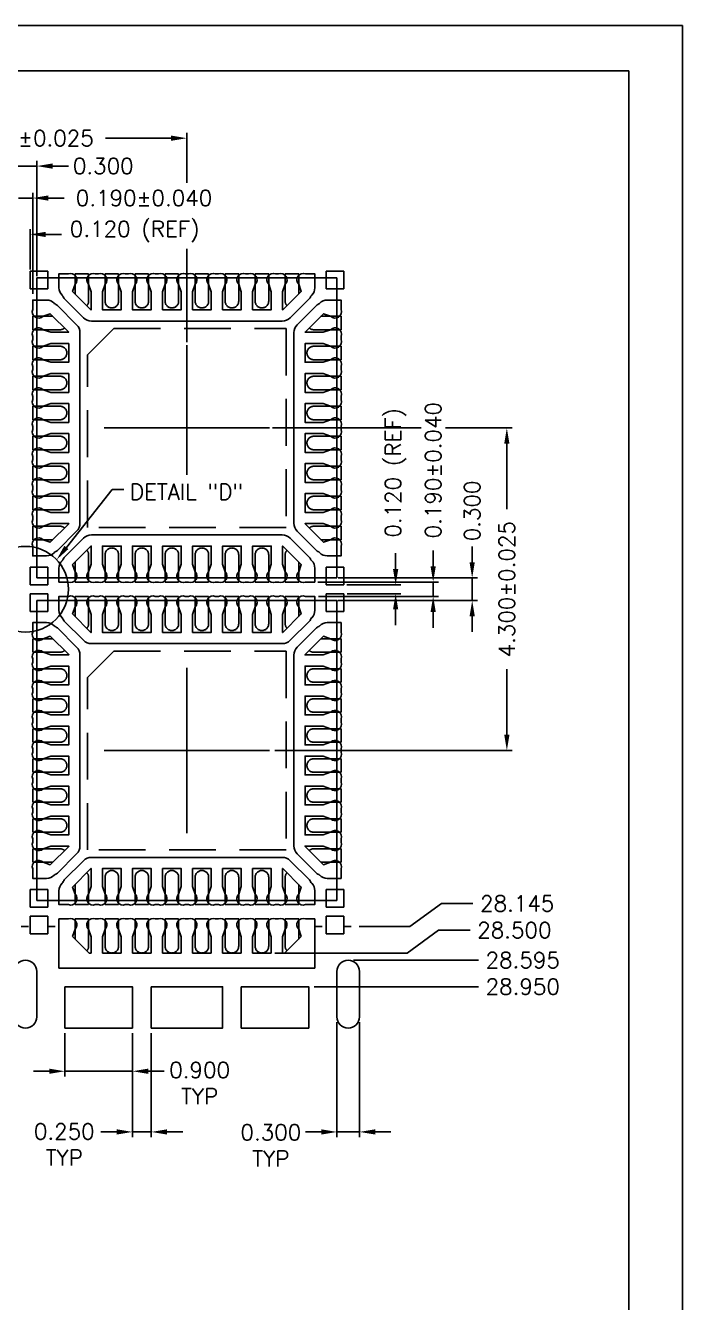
# Model space of a CAD drawing. Extents: x -140 to 1972, y -487 to -95.
# Drawn here: x 1895.69 to 1904.44, y -271.75 to -254.72 of the extents above; entities that cross this region are included whole.
import ezdxf

# ---------------------------------------------------------------- set-up
doc = ezdxf.new("R2010")
doc.units = 0
doc.header["$LTSCALE"] = 5
doc.header["$MEASUREMENT"] = 0
doc.linetypes.add('CENTER', pattern=[2, 1.25, -0.25, 0.25, -0.25])
doc.linetypes.add('HIDDEN', pattern=[0.375, 0.25, -0.125])
for name, color, linetype in [('1', 7, 'CONTINUOUS'), ('1D', 4, 'CONTINUOUS'), ('2D', 4, 'CONTINUOUS')]:
    doc.layers.add(name, color=color, linetype=linetype)
doc.styles.add('SIMPLEX', font='SIMPLEX')
doc.styles.get("Standard").update_dxf_attribs({"font": 'romans.shx', "bigfont": 'bigfont.shx'})

msp = doc.modelspace()

# ---------------------------------------------------------------- linework, layer by layer
at = {"layer": '1'}
for p, q in [((1895.747, -258.233, -0.029), (1895.747, -257.998, -0.029)), ((1895.982, -257.998, -0.029), (1895.747, -257.998, -0.029)), ((1895.982, -258.233, -0.029), (1895.982, -257.998, -0.029)), ((1896.347, -258.052, -0.029), (1896.347, -258.172, -0.029)), ((1896.527, -258.172, -0.029), (1896.527, -258.052, -0.029)), ((1896.747, -258.172, -0.029), (1896.747, -258.052, -0.029)), ((1896.927, -258.052, -0.029), (1896.927, -258.172, -0.029)), ((1897.147, -258.172, -0.029), (1897.147, -258.052, -0.029)), ((1897.327, -258.052, -0.029), (1897.327, -258.172, -0.029)), ((1897.547, -258.172, -0.029), (1897.547, -258.052, -0.029)), ((1897.727, -258.052, -0.029), (1897.727, -258.172, -0.029)), ((1897.947, -258.172, -0.029), (1897.947, -258.052, -0.029)), ((1898.127, -258.052, -0.029), (1898.127, -258.172, -0.029)), ((1898.347, -258.172, -0.029), (1898.347, -258.052, -0.029)), ((1898.527, -258.052, -0.029), (1898.527, -258.172, -0.029)), ((1898.747, -258.172, -0.029), (1898.747, -258.052, -0.029)), ((1898.927, -258.052, -0.029), (1898.927, -258.172, -0.029)), ((1899.147, -258.172, -0.029), (1899.147, -258.052, -0.029)), ((1899.327, -258.052, -0.029), (1899.327, -258.172, -0.029)), ((1899.692, -257.998, -0.029), (1899.927, -257.998, -0.029)), ((1899.692, -258.233, -0.029), (1899.692, -257.998, -0.029)), ((1899.927, -258.233, -0.029), (1899.927, -257.998, -0.029)), ((1895.982, -258.233, -0.029), (1895.747, -258.233, -0.029)), ((1899.692, -258.233, -0.029), (1899.927, -258.233, -0.029)), ((1895.801, -258.598, -0.029), (1895.921, -258.598, -0.029)), ((1899.873, -258.598, -0.029), (1899.753, -258.598, -0.029)), ((1895.921, -258.778, -0.029), (1895.801, -258.778, -0.029)), ((1899.753, -258.778, -0.029), (1899.873, -258.778, -0.029)), ((1895.801, -258.998, -0.029), (1895.921, -258.998, -0.029)), ((1899.753, -258.998, -0.029), (1899.873, -258.998, -0.029)), ((1895.921, -259.178, -0.029), (1895.801, -259.178, -0.029)), ((1899.873, -259.178, -0.029), (1899.753, -259.178, -0.029)), ((1895.801, -259.398, -0.029), (1895.921, -259.398, -0.029)), ((1899.753, -259.398, -0.029), (1899.873, -259.398, -0.029)), ((1895.921, -259.578, -0.029), (1895.801, -259.578, -0.029)), ((1899.873, -259.578, -0.029), (1899.753, -259.578, -0.029)), ((1895.801, -259.798, -0.029), (1895.921, -259.798, -0.029)), ((1899.753, -259.798, -0.029), (1899.873, -259.798, -0.029)), ((1895.921, -259.978, -0.029), (1895.801, -259.978, -0.029)), ((1899.873, -259.978, -0.029), (1899.753, -259.978, -0.029)), ((1895.801, -260.198, -0.029), (1895.921, -260.198, -0.029)), ((1899.753, -260.198, -0.029), (1899.873, -260.198, -0.029)), ((1895.921, -260.378, -0.029), (1895.801, -260.378, -0.029)), ((1899.873, -260.378, -0.029), (1899.753, -260.378, -0.029)), ((1895.801, -260.598, -0.029), (1895.921, -260.598, -0.029)), ((1899.753, -260.598, -0.029), (1899.873, -260.598, -0.029)), ((1895.921, -260.778, -0.029), (1895.801, -260.778, -0.029)), ((1899.873, -260.778, -0.029), (1899.753, -260.778, -0.029)), ((1895.801, -260.998, -0.029), (1895.921, -260.998, -0.029)), ((1899.753, -260.998, -0.029), (1899.873, -260.998, -0.029)), ((1895.921, -261.178, -0.029), (1895.801, -261.178, -0.029)), ((1899.873, -261.178, -0.029), (1899.753, -261.178, -0.029)), ((1895.921, -261.398, -0.029), (1895.801, -261.398, -0.029)), ((1899.753, -261.398, -0.029), (1899.873, -261.398, -0.029)), ((1895.801, -261.578, -0.029), (1895.921, -261.578, -0.029)), ((1899.873, -261.578, -0.029), (1899.753, -261.578, -0.029)), ((1895.747, -261.943, -0.029), (1895.747, -262.178, -0.029)), ((1895.982, -261.943, -0.029), (1895.747, -261.943, -0.029)), ((1895.982, -261.943, -0.029), (1895.982, -262.178, -0.029)), ((1899.692, -261.943, -0.029), (1899.927, -261.943, -0.029)), ((1899.692, -261.943, -0.029), (1899.692, -262.178, -0.029)), ((1899.927, -261.943, -0.029), (1899.927, -262.178, -0.029)), ((1896.347, -262.124, -0.029), (1896.347, -262.004, -0.029)), ((1896.527, -262.004, -0.029), (1896.527, -262.124, -0.029)), ((1896.747, -262.124, -0.029), (1896.747, -262.004, -0.029)), ((1896.927, -262.004, -0.029), (1896.927, -262.124, -0.029)), ((1897.147, -262.124, -0.029), (1897.147, -262.004, -0.029)), ((1897.327, -262.004, -0.029), (1897.327, -262.124, -0.029)), ((1897.547, -262.124, -0.029), (1897.547, -262.004, -0.029)), ((1897.727, -262.004, -0.029), (1897.727, -262.124, -0.029)), ((1897.947, -262.124, -0.029), (1897.947, -262.004, -0.029)), ((1898.127, -262.004, -0.029), (1898.127, -262.124, -0.029)), ((1898.347, -262.124, -0.029), (1898.347, -262.004, -0.029)), ((1898.527, -262.004, -0.029), (1898.527, -262.124, -0.029)), ((1898.747, -262.124, -0.029), (1898.747, -262.004, -0.029)), ((1898.927, -262.004, -0.029), (1898.927, -262.124, -0.029)), ((1899.147, -262.004, -0.029), (1899.147, -262.124, -0.029)), ((1899.327, -262.124, -0.029), (1899.327, -262.004, -0.029)), ((1895.982, -262.178, -0.029), (1895.747, -262.178, -0.029)), ((1895.747, -262.533, -0.029), (1895.747, -262.298, -0.029)), ((1895.982, -262.298, -0.029), (1895.747, -262.298, -0.029)), ((1895.982, -262.533, -0.029), (1895.982, -262.298, -0.029)), ((1899.692, -262.178, -0.029), (1899.927, -262.178, -0.029)), ((1899.692, -262.298, -0.029), (1899.927, -262.298, -0.029)), ((1899.692, -262.533, -0.029), (1899.692, -262.298, -0.029)), ((1899.927, -262.533, -0.029), (1899.927, -262.298, -0.029)), ((1896.347, -262.352, -0.029), (1896.347, -262.472, -0.029)), ((1896.527, -262.472, -0.029), (1896.527, -262.352, -0.029)), ((1896.747, -262.472, -0.029), (1896.747, -262.352, -0.029)), ((1896.927, -262.352, -0.029), (1896.927, -262.472, -0.029)), ((1897.147, -262.472, -0.029), (1897.147, -262.352, -0.029)), ((1897.327, -262.352, -0.029), (1897.327, -262.472, -0.029)), ((1897.547, -262.472, -0.029), (1897.547, -262.352, -0.029)), ((1897.727, -262.352, -0.029), (1897.727, -262.472, -0.029)), ((1897.947, -262.472, -0.029), (1897.947, -262.352, -0.029)), ((1898.127, -262.352, -0.029), (1898.127, -262.472, -0.029)), ((1898.347, -262.472, -0.029), (1898.347, -262.352, -0.029)), ((1898.527, -262.352, -0.029), (1898.527, -262.472, -0.029)), ((1898.747, -262.472, -0.029), (1898.747, -262.352, -0.029)), ((1898.927, -262.352, -0.029), (1898.927, -262.472, -0.029)), ((1899.147, -262.472, -0.029), (1899.147, -262.352, -0.029)), ((1899.327, -262.352, -0.029), (1899.327, -262.472, -0.029)), ((1895.982, -262.533, -0.029), (1895.747, -262.533, -0.029)), ((1899.692, -262.533, -0.029), (1899.927, -262.533, -0.029)), ((1895.801, -262.898, -0.029), (1895.921, -262.898, -0.029)), ((1899.873, -262.898, -0.029), (1899.753, -262.898, -0.029)), ((1895.921, -263.078, -0.029), (1895.801, -263.078, -0.029)), ((1899.753, -263.078, -0.029), (1899.873, -263.078, -0.029)), ((1895.801, -263.298, -0.029), (1895.921, -263.298, -0.029)), ((1899.753, -263.298, -0.029), (1899.873, -263.298, -0.029)), ((1895.921, -263.478, -0.029), (1895.801, -263.478, -0.029)), ((1899.873, -263.478, -0.029), (1899.753, -263.478, -0.029)), ((1895.801, -263.698, -0.029), (1895.921, -263.698, -0.029)), ((1899.753, -263.698, -0.029), (1899.873, -263.698, -0.029)), ((1895.921, -263.878, -0.029), (1895.801, -263.878, -0.029)), ((1899.873, -263.878, -0.029), (1899.753, -263.878, -0.029)), ((1895.801, -264.098, -0.029), (1895.921, -264.098, -0.029)), ((1899.753, -264.098, -0.029), (1899.873, -264.098, -0.029)), ((1895.921, -264.278, -0.029), (1895.801, -264.278, -0.029)), ((1899.873, -264.278, -0.029), (1899.753, -264.278, -0.029)), ((1895.801, -264.498, -0.029), (1895.921, -264.498, -0.029)), ((1899.753, -264.498, -0.029), (1899.873, -264.498, -0.029)), ((1895.921, -264.678, -0.029), (1895.801, -264.678, -0.029)), ((1899.873, -264.678, -0.029), (1899.753, -264.678, -0.029)), ((1895.801, -264.898, -0.029), (1895.921, -264.898, -0.029)), ((1899.753, -264.898, -0.029), (1899.873, -264.898, -0.029)), ((1895.921, -265.078, -0.029), (1895.801, -265.078, -0.029)), ((1899.873, -265.078, -0.029), (1899.753, -265.078, -0.029)), ((1895.801, -265.298, -0.029), (1895.921, -265.298, -0.029)), ((1899.753, -265.298, -0.029), (1899.873, -265.298, -0.029)), ((1895.921, -265.478, -0.029), (1895.801, -265.478, -0.029)), ((1899.873, -265.478, -0.029), (1899.753, -265.478, -0.029)), ((1895.921, -265.698, -0.029), (1895.801, -265.698, -0.029)), ((1899.753, -265.698, -0.029), (1899.873, -265.698, -0.029)), ((1895.801, -265.878, -0.029), (1895.921, -265.878, -0.029)), ((1899.873, -265.878, -0.029), (1899.753, -265.878, -0.029)), ((1895.747, -266.243, -0.029), (1895.747, -266.478, -0.029)), ((1895.982, -266.243, -0.029), (1895.747, -266.243, -0.029)), ((1895.982, -266.243, -0.029), (1895.982, -266.478, -0.029)), ((1899.692, -266.243, -0.029), (1899.927, -266.243, -0.029)), ((1899.692, -266.243, -0.029), (1899.692, -266.478, -0.029)), ((1899.927, -266.243, -0.029), (1899.927, -266.478, -0.029)), ((1896.347, -266.424, -0.029), (1896.347, -266.304, -0.029)), ((1896.527, -266.304, -0.029), (1896.527, -266.424, -0.029)), ((1896.747, -266.424, -0.029), (1896.747, -266.304, -0.029)), ((1896.927, -266.304, -0.029), (1896.927, -266.424, -0.029)), ((1897.147, -266.424, -0.029), (1897.147, -266.304, -0.029)), ((1897.327, -266.304, -0.029), (1897.327, -266.424, -0.029)), ((1897.547, -266.424, -0.029), (1897.547, -266.304, -0.029)), ((1897.727, -266.304, -0.029), (1897.727, -266.424, -0.029)), ((1897.947, -266.424, -0.029), (1897.947, -266.304, -0.029)), ((1898.127, -266.304, -0.029), (1898.127, -266.424, -0.029)), ((1898.347, -266.424, -0.029), (1898.347, -266.304, -0.029)), ((1898.527, -266.304, -0.029), (1898.527, -266.424, -0.029)), ((1898.747, -266.424, -0.029), (1898.747, -266.304, -0.029)), ((1898.927, -266.304, -0.029), (1898.927, -266.424, -0.029)), ((1899.147, -266.304, -0.029), (1899.147, -266.424, -0.029)), ((1899.327, -266.424, -0.029), (1899.327, -266.304, -0.029)), ((1895.982, -266.478, -0.029), (1895.747, -266.478, -0.029)), ((1899.692, -266.478, -0.029), (1899.927, -266.478, -0.029)), ((1895.747, -266.833, -0.029), (1895.747, -266.598, -0.029)), ((1895.982, -266.598, -0.029), (1895.747, -266.598, -0.029)), ((1895.982, -266.833, -0.029), (1895.982, -266.598, -0.029)), ((1896.258, -266.633, -0.029), (1896.132, -266.633, -0.029)), ((1896.347, -266.652, -0.029), (1896.347, -266.772, -0.029)), ((1896.527, -266.772, -0.029), (1896.527, -266.652, -0.029)), ((1896.658, -266.633, -0.029), (1896.616, -266.633, -0.029)), ((1896.747, -266.772, -0.029), (1896.747, -266.652, -0.029)), ((1896.927, -266.652, -0.029), (1896.927, -266.772, -0.029)), ((1897.058, -266.633, -0.029), (1897.016, -266.633, -0.029)), ((1897.147, -266.772, -0.029), (1897.147, -266.652, -0.029)), ((1897.327, -266.652, -0.029), (1897.327, -266.772, -0.029)), ((1897.458, -266.633, -0.029), (1897.416, -266.633, -0.029)), ((1897.547, -266.772, -0.029), (1897.547, -266.652, -0.029)), ((1897.727, -266.652, -0.029), (1897.727, -266.772, -0.029)), ((1897.858, -266.633, -0.029), (1897.816, -266.633, -0.029)), ((1897.947, -266.772, -0.029), (1897.947, -266.652, -0.029)), ((1898.127, -266.652, -0.029), (1898.127, -266.772, -0.029)), ((1898.258, -266.633, -0.029), (1898.216, -266.633, -0.029)), ((1898.347, -266.772, -0.029), (1898.347, -266.652, -0.029)), ((1898.527, -266.652, -0.029), (1898.527, -266.772, -0.029)), ((1898.658, -266.633, -0.029), (1898.616, -266.633, -0.029)), ((1898.747, -266.772, -0.029), (1898.747, -266.652, -0.029)), ((1898.927, -266.652, -0.029), (1898.927, -266.772, -0.029)), ((1899.058, -266.633, -0.029), (1899.016, -266.633, -0.029)), ((1899.147, -266.772, -0.029), (1899.147, -266.652, -0.029)), ((1899.327, -266.652, -0.029), (1899.327, -266.772, -0.029)), ((1899.542, -266.633, -0.029), (1899.416, -266.633, -0.029)), ((1899.692, -266.598, -0.029), (1899.927, -266.598, -0.029)), ((1899.692, -266.833, -0.029), (1899.692, -266.598, -0.029)), ((1899.927, -266.833, -0.029), (1899.927, -266.598, -0.029)), ((1895.982, -266.833, -0.029), (1895.747, -266.833, -0.029)), ((1896.314, -266.868, -0.029), (1896.347, -266.772, -0.029)), ((1896.534, -267.088, -0.029), (1896.314, -266.868, -0.029)), ((1896.527, -266.772, -0.029), (1896.562, -266.873, -0.029)), ((1896.562, -266.873, -0.029), (1896.562, -267.088, -0.029)), ((1896.712, -266.873, -0.029), (1896.747, -266.772, -0.029)), ((1896.712, -267.088, -0.029), (1896.712, -266.873, -0.029)), ((1896.927, -266.772, -0.029), (1896.962, -266.873, -0.029)), ((1896.962, -266.873, -0.029), (1896.962, -267.088, -0.029)), ((1897.112, -266.873, -0.029), (1897.147, -266.772, -0.029)), ((1897.112, -267.088, -0.029), (1897.112, -266.873, -0.029)), ((1897.327, -266.772, -0.029), (1897.362, -266.873, -0.029)), ((1897.362, -266.873, -0.029), (1897.362, -267.088, -0.029)), ((1897.512, -266.873, -0.029), (1897.547, -266.772, -0.029)), ((1897.512, -267.088, -0.029), (1897.512, -266.873, -0.029)), ((1897.727, -266.772, -0.029), (1897.762, -266.873, -0.029)), ((1897.762, -266.873, -0.029), (1897.762, -267.088, -0.029)), ((1897.912, -266.873, -0.029), (1897.947, -266.772, -0.029)), ((1897.912, -267.088, -0.029), (1897.912, -266.873, -0.029)), ((1898.127, -266.772, -0.029), (1898.162, -266.873, -0.029)), ((1898.162, -266.873, -0.029), (1898.162, -267.088, -0.029)), ((1898.312, -266.873, -0.029), (1898.347, -266.772, -0.029)), ((1898.312, -267.088, -0.029), (1898.312, -266.873, -0.029)), ((1898.527, -266.772, -0.029), (1898.562, -266.873, -0.029)), ((1898.562, -266.873, -0.029), (1898.562, -267.088, -0.029)), ((1898.712, -266.873, -0.029), (1898.747, -266.772, -0.029)), ((1898.712, -267.088, -0.029), (1898.712, -266.873, -0.029)), ((1898.927, -266.772, -0.029), (1898.962, -266.873, -0.029)), ((1898.962, -266.873, -0.029), (1898.962, -267.088, -0.029)), ((1899.112, -266.873, -0.029), (1899.147, -266.772, -0.029)), ((1899.112, -266.873, -0.029), (1899.112, -267.088, -0.029)), ((1899.14, -267.088, -0.029), (1899.36, -266.868, -0.029)), ((1899.327, -266.772, -0.029), (1899.36, -266.868, -0.029)), ((1899.692, -266.833, -0.029), (1899.927, -266.833, -0.029))]:
    msp.add_line(p, q, dxfattribs=at)
at = {"layer": '1', "color": 7}
for p, q in [((1896.132, -266.633, -0.029), (1896.132, -267.288, -0.029)), ((1899.542, -266.633, -0.029), (1899.542, -267.288, -0.029)), ((1896.562, -267.088, -0.029), (1896.534, -267.088, -0.029)), ((1896.962, -267.088, -0.029), (1896.712, -267.088, -0.029)), ((1897.362, -267.088, -0.029), (1897.112, -267.088, -0.029)), ((1897.762, -267.088, -0.029), (1897.512, -267.088, -0.029)), ((1898.162, -267.088, -0.029), (1897.912, -267.088, -0.029)), ((1898.562, -267.088, -0.029), (1898.312, -267.088, -0.029)), ((1898.962, -267.088, -0.029), (1898.712, -267.088, -0.029)), ((1899.112, -267.088, -0.029), (1899.14, -267.088, -0.029)), ((1899.542, -267.288, -0.029), (1896.132, -267.288, -0.029))]:
    msp.add_line(p, q, dxfattribs=at)
at = {"layer": '1', "elevation": -0.029}
for points in [[(1899.058, -258.033), (1899.016, -258.033, 0.807932), (1898.927, -258.172), (1898.962, -258.273), (1898.962, -258.513), (1898.712, -258.513), (1898.712, -258.273), (1898.747, -258.172, 0.807932), (1898.658, -258.033), (1898.616, -258.033, 0.807932), (1898.527, -258.172), (1898.562, -258.273), (1898.562, -258.513), (1898.312, -258.513), (1898.312, -258.273), (1898.347, -258.172, 0.807932), (1898.258, -258.033), (1898.216, -258.033, 0.807932), (1898.127, -258.172), (1898.162, -258.273), (1898.162, -258.513), (1897.912, -258.513), (1897.912, -258.273), (1897.947, -258.172, 0.807932), (1897.858, -258.033), (1897.816, -258.033, 0.807932), (1897.727, -258.172), (1897.762, -258.273), (1897.762, -258.513), (1897.512, -258.513), (1897.512, -258.273), (1897.547, -258.172, 0.807932), (1897.458, -258.033), (1897.416, -258.033, 0.807932), (1897.327, -258.172), (1897.362, -258.273), (1897.362, -258.513), (1897.112, -258.513), (1897.112, -258.273), (1897.147, -258.172, 0.807932), (1897.058, -258.033), (1897.016, -258.033, 0.807932), (1896.927, -258.172), (1896.962, -258.273), (1896.962, -258.513), (1896.712, -258.513), (1896.712, -258.273), (1896.747, -258.172, 0.807932), (1896.658, -258.033), (1896.616, -258.033, 0.807932), (1896.527, -258.172), (1896.562, -258.273), (1896.562, -258.513), (1896.559, -258.513), (1896.314, -258.268), (1896.347, -258.172, 0.807932), (1896.258, -258.033), (1896.132, -258.033), (1896.132, -258.219, 0.198912), (1896.173, -258.318), (1896.176, -258.321, -0.103148), (1896.189, -258.342, 0.103148), (1896.203, -258.362), (1896.46, -258.619, 0.198912), (1896.566, -258.663), (1899.108, -258.663, 0.198912), (1899.214, -258.619), (1899.471, -258.362, 0.103148), (1899.484, -258.342, -0.103148), (1899.498, -258.321), (1899.501, -258.318, 0.198912), (1899.542, -258.219), (1899.542, -258.033), (1899.416, -258.033, 0.807932), (1899.327, -258.172), (1899.36, -258.268), (1899.115, -258.513), (1899.112, -258.513), (1899.112, -258.273), (1899.147, -258.172, 0.807932)], [(1895.782, -258.867), (1895.782, -258.909, 0.807932), (1895.921, -258.998), (1896.022, -258.963), (1896.262, -258.963), (1896.262, -259.213), (1896.022, -259.213), (1895.921, -259.178, 0.807932), (1895.782, -259.267), (1895.782, -259.309, 0.807932), (1895.921, -259.398), (1896.022, -259.363), (1896.262, -259.363), (1896.262, -259.613), (1896.022, -259.613), (1895.921, -259.578, 0.807932), (1895.782, -259.667), (1895.782, -259.709, 0.807932), (1895.921, -259.798), (1896.022, -259.763), (1896.262, -259.763), (1896.262, -260.013), (1896.022, -260.013), (1895.921, -259.978, 0.807932), (1895.782, -260.067), (1895.782, -260.109, 0.807932), (1895.921, -260.198), (1896.022, -260.163), (1896.262, -260.163), (1896.262, -260.413), (1896.022, -260.413), (1895.921, -260.378, 0.807932), (1895.782, -260.467), (1895.782, -260.509, 0.807932), (1895.921, -260.598), (1896.022, -260.563), (1896.262, -260.563), (1896.262, -260.813), (1896.022, -260.813), (1895.921, -260.778, 0.807932), (1895.782, -260.867), (1895.782, -260.909, 0.807932), (1895.921, -260.998), (1896.022, -260.963), (1896.262, -260.963), (1896.262, -261.213), (1896.022, -261.213), (1895.921, -261.178, 0.807932), (1895.782, -261.267), (1895.782, -261.309, 0.807932), (1895.921, -261.398), (1896.022, -261.363), (1896.262, -261.363), (1896.262, -261.366), (1896.016, -261.611), (1895.921, -261.578, 0.807932), (1895.782, -261.667), (1895.782, -261.793), (1895.968, -261.793, 0.198912), (1896.067, -261.752), (1896.07, -261.749, -0.103148), (1896.09, -261.736, 0.103148), (1896.111, -261.723), (1896.368, -261.465, 0.198912), (1896.412, -261.359), (1896.412, -258.817, 0.198912), (1896.368, -258.711), (1896.111, -258.454, 0.103148), (1896.09, -258.441, -0.103148), (1896.07, -258.427), (1896.067, -258.424, 0.198912), (1895.968, -258.383), (1895.782, -258.383), (1895.782, -258.509, 0.807932), (1895.921, -258.598), (1896.016, -258.565), (1896.262, -258.81), (1896.262, -258.813), (1896.022, -258.813), (1895.921, -258.778, 0.807932)], [(1899.892, -261.309), (1899.892, -261.267, 0.807932), (1899.753, -261.178), (1899.652, -261.213), (1899.412, -261.213), (1899.412, -260.963), (1899.652, -260.963), (1899.753, -260.998, 0.807932), (1899.892, -260.909), (1899.892, -260.867, 0.807932), (1899.753, -260.778), (1899.652, -260.813), (1899.412, -260.813), (1899.412, -260.563), (1899.652, -260.563), (1899.753, -260.598, 0.807932), (1899.892, -260.509), (1899.892, -260.467, 0.807932), (1899.753, -260.378), (1899.652, -260.413), (1899.412, -260.413), (1899.412, -260.163), (1899.652, -260.163), (1899.753, -260.198, 0.807932), (1899.892, -260.109), (1899.892, -260.067, 0.807932), (1899.753, -259.978), (1899.652, -260.013), (1899.412, -260.013), (1899.412, -259.763), (1899.652, -259.763), (1899.753, -259.798, 0.807932), (1899.892, -259.709), (1899.892, -259.667, 0.807932), (1899.753, -259.578), (1899.652, -259.613), (1899.412, -259.613), (1899.412, -259.363), (1899.652, -259.363), (1899.753, -259.398, 0.807932), (1899.892, -259.309), (1899.892, -259.267, 0.807932), (1899.753, -259.178), (1899.652, -259.213), (1899.412, -259.213), (1899.412, -258.963), (1899.652, -258.963), (1899.753, -258.998, 0.807932), (1899.892, -258.909), (1899.892, -258.867, 0.807932), (1899.753, -258.778), (1899.652, -258.813), (1899.412, -258.813), (1899.412, -258.81), (1899.657, -258.565), (1899.753, -258.598, 0.807932), (1899.892, -258.509), (1899.892, -258.383), (1899.706, -258.383, 0.198912), (1899.607, -258.424), (1899.604, -258.427, -0.103148), (1899.583, -258.441, 0.103148), (1899.563, -258.454), (1899.306, -258.711, 0.198912), (1899.262, -258.817), (1899.262, -261.359, 0.198912), (1899.306, -261.465), (1899.563, -261.723, 0.103148), (1899.583, -261.736, -0.103148), (1899.604, -261.749), (1899.607, -261.752, 0.198912), (1899.706, -261.793), (1899.892, -261.793), (1899.892, -261.667, 0.807932), (1899.753, -261.578), (1899.657, -261.611), (1899.412, -261.366), (1899.412, -261.363), (1899.652, -261.363), (1899.753, -261.398, 0.807932)], [(1896.616, -262.143), (1896.658, -262.143, 0.807932), (1896.747, -262.004), (1896.712, -261.903), (1896.712, -261.663), (1896.962, -261.663), (1896.962, -261.903), (1896.927, -262.004, 0.807932), (1897.016, -262.143), (1897.058, -262.143, 0.807932), (1897.147, -262.004), (1897.112, -261.903), (1897.112, -261.663), (1897.362, -261.663), (1897.362, -261.903), (1897.327, -262.004, 0.807932), (1897.416, -262.143), (1897.458, -262.143, 0.807932), (1897.547, -262.004), (1897.512, -261.903), (1897.512, -261.663), (1897.762, -261.663), (1897.762, -261.903), (1897.727, -262.004, 0.807932), (1897.816, -262.143), (1897.858, -262.143, 0.807932), (1897.947, -262.004), (1897.912, -261.903), (1897.912, -261.663), (1898.162, -261.663), (1898.162, -261.903), (1898.127, -262.004, 0.807932), (1898.216, -262.143), (1898.258, -262.143, 0.807932), (1898.347, -262.004), (1898.312, -261.903), (1898.312, -261.663), (1898.562, -261.663), (1898.562, -261.903), (1898.527, -262.004, 0.807932), (1898.616, -262.143), (1898.658, -262.143, 0.807932), (1898.747, -262.004), (1898.712, -261.903), (1898.712, -261.663), (1898.962, -261.663), (1898.962, -261.903), (1898.927, -262.004, 0.807932), (1899.016, -262.143), (1899.058, -262.143, 0.807932), (1899.147, -262.004), (1899.112, -261.903), (1899.112, -261.663), (1899.115, -261.663), (1899.36, -261.909), (1899.327, -262.004, 0.807932), (1899.416, -262.143), (1899.542, -262.143), (1899.542, -261.957, 0.198912), (1899.501, -261.858), (1899.498, -261.855, -0.103148), (1899.484, -261.835, 0.103148), (1899.471, -261.814), (1899.214, -261.557, 0.198912), (1899.108, -261.513), (1896.566, -261.513, 0.198912), (1896.46, -261.557), (1896.203, -261.814, 0.103148), (1896.189, -261.835, -0.103148), (1896.176, -261.855), (1896.173, -261.858, 0.198912), (1896.132, -261.957), (1896.132, -262.143), (1896.258, -262.143, 0.807932), (1896.347, -262.004), (1896.314, -261.909), (1896.559, -261.663), (1896.562, -261.663), (1896.562, -261.903), (1896.527, -262.004, 0.807932)], [(1899.058, -262.333), (1899.016, -262.333, 0.807932), (1898.927, -262.472), (1898.962, -262.573), (1898.962, -262.813), (1898.712, -262.813), (1898.712, -262.573), (1898.747, -262.472, 0.807932), (1898.658, -262.333), (1898.616, -262.333, 0.807932), (1898.527, -262.472), (1898.562, -262.573), (1898.562, -262.813), (1898.312, -262.813), (1898.312, -262.573), (1898.347, -262.472, 0.807932), (1898.258, -262.333), (1898.216, -262.333, 0.807932), (1898.127, -262.472), (1898.162, -262.573), (1898.162, -262.813), (1897.912, -262.813), (1897.912, -262.573), (1897.947, -262.472, 0.807932), (1897.858, -262.333), (1897.816, -262.333, 0.807932), (1897.727, -262.472), (1897.762, -262.573), (1897.762, -262.813), (1897.512, -262.813), (1897.512, -262.573), (1897.547, -262.472, 0.807932), (1897.458, -262.333), (1897.416, -262.333, 0.807932), (1897.327, -262.472), (1897.362, -262.573), (1897.362, -262.813), (1897.112, -262.813), (1897.112, -262.573), (1897.147, -262.472, 0.807932), (1897.058, -262.333), (1897.016, -262.333, 0.807932), (1896.927, -262.472), (1896.962, -262.573), (1896.962, -262.813), (1896.712, -262.813), (1896.712, -262.573), (1896.747, -262.472, 0.807932), (1896.658, -262.333), (1896.616, -262.333, 0.807932), (1896.527, -262.472), (1896.562, -262.573), (1896.562, -262.813), (1896.559, -262.813), (1896.314, -262.568), (1896.347, -262.472, 0.807932), (1896.258, -262.333), (1896.132, -262.333), (1896.132, -262.519, 0.198912), (1896.173, -262.618), (1896.176, -262.621, -0.103148), (1896.189, -262.642, 0.103148), (1896.203, -262.662), (1896.46, -262.919, 0.198912), (1896.566, -262.963), (1899.108, -262.963, 0.198912), (1899.214, -262.919), (1899.471, -262.662, 0.103148), (1899.484, -262.642, -0.103148), (1899.498, -262.621), (1899.501, -262.618, 0.198912), (1899.542, -262.519), (1899.542, -262.333), (1899.416, -262.333, 0.807932), (1899.327, -262.472), (1899.36, -262.568), (1899.115, -262.813), (1899.112, -262.813), (1899.112, -262.573), (1899.147, -262.472, 0.807932)], [(1895.782, -263.167), (1895.782, -263.209, 0.807932), (1895.921, -263.298), (1896.022, -263.263), (1896.262, -263.263), (1896.262, -263.513), (1896.022, -263.513), (1895.921, -263.478, 0.807932), (1895.782, -263.567), (1895.782, -263.609, 0.807932), (1895.921, -263.698), (1896.022, -263.663), (1896.262, -263.663), (1896.262, -263.913), (1896.022, -263.913), (1895.921, -263.878, 0.807932), (1895.782, -263.967), (1895.782, -264.009, 0.807932), (1895.921, -264.098), (1896.022, -264.063), (1896.262, -264.063), (1896.262, -264.313), (1896.022, -264.313), (1895.921, -264.278, 0.807932), (1895.782, -264.367), (1895.782, -264.409, 0.807932), (1895.921, -264.498), (1896.022, -264.463), (1896.262, -264.463), (1896.262, -264.713), (1896.022, -264.713), (1895.921, -264.678, 0.807932), (1895.782, -264.767), (1895.782, -264.809, 0.807932), (1895.921, -264.898), (1896.022, -264.863), (1896.262, -264.863), (1896.262, -265.113), (1896.022, -265.113), (1895.921, -265.078, 0.807932), (1895.782, -265.167), (1895.782, -265.209, 0.807932), (1895.921, -265.298), (1896.022, -265.263), (1896.262, -265.263), (1896.262, -265.513), (1896.022, -265.513), (1895.921, -265.478, 0.807932), (1895.782, -265.567), (1895.782, -265.609, 0.807932), (1895.921, -265.698), (1896.022, -265.663), (1896.262, -265.663), (1896.262, -265.666), (1896.016, -265.911), (1895.921, -265.878, 0.807932), (1895.782, -265.967), (1895.782, -266.093), (1895.968, -266.093, 0.198912), (1896.067, -266.052), (1896.07, -266.049, -0.103148), (1896.09, -266.036, 0.103148), (1896.111, -266.023), (1896.368, -265.765, 0.198912), (1896.412, -265.659), (1896.412, -263.117, 0.198912), (1896.368, -263.011), (1896.111, -262.754, 0.103148), (1896.09, -262.741, -0.103148), (1896.07, -262.727), (1896.067, -262.724, 0.198912), (1895.968, -262.683), (1895.782, -262.683), (1895.782, -262.809, 0.807932), (1895.921, -262.898), (1896.016, -262.865), (1896.262, -263.11), (1896.262, -263.113), (1896.022, -263.113), (1895.921, -263.078, 0.807932)], [(1899.892, -265.609), (1899.892, -265.567, 0.807932), (1899.753, -265.478), (1899.652, -265.513), (1899.412, -265.513), (1899.412, -265.263), (1899.652, -265.263), (1899.753, -265.298, 0.807932), (1899.892, -265.209), (1899.892, -265.167, 0.807932), (1899.753, -265.078), (1899.652, -265.113), (1899.412, -265.113), (1899.412, -264.863), (1899.652, -264.863), (1899.753, -264.898, 0.807932), (1899.892, -264.809), (1899.892, -264.767, 0.807932), (1899.753, -264.678), (1899.652, -264.713), (1899.412, -264.713), (1899.412, -264.463), (1899.652, -264.463), (1899.753, -264.498, 0.807932), (1899.892, -264.409), (1899.892, -264.367, 0.807932), (1899.753, -264.278), (1899.652, -264.313), (1899.412, -264.313), (1899.412, -264.063), (1899.652, -264.063), (1899.753, -264.098, 0.807932), (1899.892, -264.009), (1899.892, -263.967, 0.807932), (1899.753, -263.878), (1899.652, -263.913), (1899.412, -263.913), (1899.412, -263.663), (1899.652, -263.663), (1899.753, -263.698, 0.807932), (1899.892, -263.609), (1899.892, -263.567, 0.807932), (1899.753, -263.478), (1899.652, -263.513), (1899.412, -263.513), (1899.412, -263.263), (1899.652, -263.263), (1899.753, -263.298, 0.807932), (1899.892, -263.209), (1899.892, -263.167, 0.807932), (1899.753, -263.078), (1899.652, -263.113), (1899.412, -263.113), (1899.412, -263.11), (1899.657, -262.865), (1899.753, -262.898, 0.807932), (1899.892, -262.809), (1899.892, -262.683), (1899.706, -262.683, 0.198912), (1899.607, -262.724), (1899.604, -262.727, -0.103148), (1899.583, -262.741, 0.103148), (1899.563, -262.754), (1899.306, -263.011, 0.198912), (1899.262, -263.117), (1899.262, -265.659, 0.198912), (1899.306, -265.765), (1899.563, -266.023, 0.103148), (1899.583, -266.036, -0.103148), (1899.604, -266.049), (1899.607, -266.052, 0.198912), (1899.706, -266.093), (1899.892, -266.093), (1899.892, -265.967, 0.807932), (1899.753, -265.878), (1899.657, -265.911), (1899.412, -265.666), (1899.412, -265.663), (1899.652, -265.663), (1899.753, -265.698, 0.807932)], [(1896.616, -266.443), (1896.658, -266.443, 0.807932), (1896.747, -266.304), (1896.712, -266.203), (1896.712, -265.963), (1896.962, -265.963), (1896.962, -266.203), (1896.927, -266.304, 0.807932), (1897.016, -266.443), (1897.058, -266.443, 0.807932), (1897.147, -266.304), (1897.112, -266.203), (1897.112, -265.963), (1897.362, -265.963), (1897.362, -266.203), (1897.327, -266.304, 0.807932), (1897.416, -266.443), (1897.458, -266.443, 0.807932), (1897.547, -266.304), (1897.512, -266.203), (1897.512, -265.963), (1897.762, -265.963), (1897.762, -266.203), (1897.727, -266.304, 0.807932), (1897.816, -266.443), (1897.858, -266.443, 0.807932), (1897.947, -266.304), (1897.912, -266.203), (1897.912, -265.963), (1898.162, -265.963), (1898.162, -266.203), (1898.127, -266.304, 0.807932), (1898.216, -266.443), (1898.258, -266.443, 0.807932), (1898.347, -266.304), (1898.312, -266.203), (1898.312, -265.963), (1898.562, -265.963), (1898.562, -266.203), (1898.527, -266.304, 0.807932), (1898.616, -266.443), (1898.658, -266.443, 0.807932), (1898.747, -266.304), (1898.712, -266.203), (1898.712, -265.963), (1898.962, -265.963), (1898.962, -266.203), (1898.927, -266.304, 0.807932), (1899.016, -266.443), (1899.058, -266.443, 0.807932), (1899.147, -266.304), (1899.112, -266.203), (1899.112, -265.963), (1899.115, -265.963), (1899.36, -266.209), (1899.327, -266.304, 0.807932), (1899.416, -266.443), (1899.542, -266.443), (1899.542, -266.257, 0.198912), (1899.501, -266.158), (1899.498, -266.155, -0.103148), (1899.484, -266.135, 0.103148), (1899.471, -266.114), (1899.214, -265.857, 0.198912), (1899.108, -265.813), (1896.566, -265.813, 0.198912), (1896.46, -265.857), (1896.203, -266.114, 0.103148), (1896.189, -266.135, -0.103148), (1896.176, -266.155), (1896.173, -266.158, 0.198912), (1896.132, -266.257), (1896.132, -266.443), (1896.258, -266.443, 0.807932), (1896.347, -266.304), (1896.314, -266.209), (1896.559, -265.963), (1896.562, -265.963), (1896.562, -266.203), (1896.527, -266.304, 0.807932)]]:
    msp.add_lwpolyline(points, format="xyb", close=True, dxfattribs=at)
at = {"layer": '1', "ltscale": 10, "elevation": -0.029}
for points in [[(1895.837, -267.333), (1895.837, -267.938, -1), (1895.537, -267.938), (1895.537, -267.333, -1)], [(1900.137, -267.333), (1900.137, -267.938, -1), (1899.837, -267.938), (1899.837, -267.333, -1)]]:
    msp.add_lwpolyline(points, format="xyb", close=True, dxfattribs=at)
for points in [[(1896.212, -267.538), (1896.212, -268.088), (1897.112, -268.088), (1897.112, -267.538)], [(1897.362, -267.538), (1897.362, -268.088), (1898.312, -268.088), (1898.312, -267.538)], [(1898.562, -267.538), (1898.562, -268.088), (1899.462, -268.088), (1899.462, -267.538)]]:
    msp.add_lwpolyline(points, close=True, dxfattribs=at)
at = {"layer": '1'}
for centre, start, end in [((1896.287, -266.712, -0.029), 314.7159, 110.4592), ((1896.586, -266.712, -0.029), 69.5408, 225.2841), ((1896.687, -266.712, -0.029), 314.7159, 110.4592), ((1896.986, -266.712, -0.029), 69.5408, 225.2841), ((1897.087, -266.712, -0.029), 314.7159, 110.4592), ((1897.386, -266.712, -0.029), 69.5408, 225.2841), ((1897.487, -266.712, -0.029), 314.7159, 110.4592), ((1897.786, -266.712, -0.029), 69.5408, 225.2841), ((1897.887, -266.712, -0.029), 314.7159, 110.4592), ((1898.186, -266.712, -0.029), 69.5408, 225.2841), ((1898.287, -266.712, -0.029), 314.7159, 110.4592), ((1898.586, -266.712, -0.029), 69.5408, 225.2841), ((1898.687, -266.712, -0.029), 314.7159, 110.4592), ((1898.986, -266.712, -0.029), 69.5408, 225.2841), ((1899.087, -266.712, -0.029), 314.7159, 110.4592), ((1899.386, -266.712, -0.029), 69.5408, 225.2841)]:
    msp.add_arc(centre, 0.0843, start, end, dxfattribs=at)
at = {"layer": '1D', "color": 2, "linetype": 'CENTER', "ltscale": 0.8}
for p, q in [((1895.837, -262.088, -0.029), (1895.837, -258.088, -0.029)), ((1895.837, -258.088, -0.029), (1899.837, -258.088, -0.029)), ((1899.837, -258.088, -0.029), (1899.837, -262.088, -0.029)), ((1899.837, -262.088, -0.029), (1895.837, -262.088, -0.029)), ((1895.837, -266.388, -0.029), (1895.837, -262.388, -0.029)), ((1895.837, -262.388, -0.029), (1899.837, -262.388, -0.029)), ((1899.837, -262.388, -0.029), (1899.837, -266.388, -0.029)), ((1899.837, -266.388, -0.029), (1895.837, -266.388, -0.029))]:
    msp.add_line(p, q, dxfattribs=at)
at = {"layer": '1D', "linetype": 'CENTER'}
for p, q in [((1897.837, -260.713, -0.029), (1897.837, -258.985, -0.029)), ((1898.94, -260.088, -0.029), (1896.734, -260.088, -0.029)), ((1897.837, -265.491, -0.029), (1897.837, -263.285, -0.029)), ((1898.94, -264.388, -0.029), (1896.734, -264.388, -0.029))]:
    msp.add_line(p, q, dxfattribs=at)
at = {"layer": '1D', "linetype": 'HIDDEN', "ltscale": 0.08}
for p, q in [((1895.627, -266.733, -0.029), (1895.747, -266.733, -0.029)), ((1895.982, -266.733, -0.029), (1896.132, -266.733, -0.029)), ((1899.542, -266.733, -0.029), (1899.692, -266.733, -0.029)), ((1899.927, -266.733, -0.029), (1900.047, -266.733, -0.029))]:
    msp.add_line(p, q, dxfattribs=at)
at = {"layer": '1D', "linetype": 'HIDDEN', "ltscale": 0.3, "elevation": -0.029}
for points in [[(1896.347, -258.052), (1896.347, -258.033), (1896.527, -258.033), (1896.527, -258.052)], [(1896.927, -258.052), (1896.927, -258.033), (1896.747, -258.033), (1896.747, -258.052)], [(1897.327, -258.052), (1897.327, -258.033), (1897.147, -258.033), (1897.147, -258.052)], [(1897.727, -258.052), (1897.727, -258.033), (1897.547, -258.033), (1897.547, -258.052)], [(1898.127, -258.052), (1898.127, -258.033), (1897.947, -258.033), (1897.947, -258.052)], [(1898.527, -258.052), (1898.527, -258.033), (1898.347, -258.033), (1898.347, -258.052)], [(1898.927, -258.052), (1898.927, -258.033), (1898.747, -258.033), (1898.747, -258.052)], [(1899.327, -258.052), (1899.327, -258.033), (1899.147, -258.033), (1899.147, -258.052)], [(1896.347, -258.301), (1896.347, -258.172)], [(1899.327, -258.301), (1899.327, -258.172)], [(1895.801, -258.598), (1895.782, -258.598), (1895.782, -258.778), (1895.801, -258.778)], [(1896.05, -258.598), (1895.921, -258.598)], [(1899.624, -258.598), (1899.753, -258.598)], [(1899.873, -258.598), (1899.892, -258.598), (1899.892, -258.778), (1899.873, -258.778)], [(1895.801, -258.998), (1895.782, -258.998), (1895.782, -259.178), (1895.801, -259.178)], [(1899.873, -259.178), (1899.892, -259.178), (1899.892, -258.998), (1899.873, -258.998)], [(1895.801, -259.398), (1895.782, -259.398), (1895.782, -259.578), (1895.801, -259.578)], [(1899.873, -259.578), (1899.892, -259.578), (1899.892, -259.398), (1899.873, -259.398)], [(1895.801, -259.798), (1895.782, -259.798), (1895.782, -259.978), (1895.801, -259.978)], [(1899.873, -259.978), (1899.892, -259.978), (1899.892, -259.798), (1899.873, -259.798)], [(1895.801, -260.198), (1895.782, -260.198), (1895.782, -260.378), (1895.801, -260.378)], [(1899.873, -260.378), (1899.892, -260.378), (1899.892, -260.198), (1899.873, -260.198)], [(1895.801, -260.598), (1895.782, -260.598), (1895.782, -260.778), (1895.801, -260.778)], [(1899.873, -260.778), (1899.892, -260.778), (1899.892, -260.598), (1899.873, -260.598)], [(1895.801, -260.998), (1895.782, -260.998), (1895.782, -261.178), (1895.801, -261.178)], [(1899.873, -261.178), (1899.892, -261.178), (1899.892, -260.998), (1899.873, -260.998)], [(1895.801, -261.578), (1895.782, -261.578), (1895.782, -261.398), (1895.801, -261.398)], [(1899.873, -261.578), (1899.892, -261.578), (1899.892, -261.398), (1899.873, -261.398)], [(1896.05, -261.578), (1895.921, -261.578)], [(1899.624, -261.578), (1899.753, -261.578)], [(1896.347, -261.875), (1896.347, -262.004)], [(1899.327, -261.875), (1899.327, -262.004)], [(1896.347, -262.124), (1896.347, -262.143), (1896.527, -262.143), (1896.527, -262.124)], [(1896.747, -262.124), (1896.747, -262.143), (1896.927, -262.143), (1896.927, -262.124)], [(1897.147, -262.124), (1897.147, -262.143), (1897.327, -262.143), (1897.327, -262.124)], [(1897.547, -262.124), (1897.547, -262.143), (1897.727, -262.143), (1897.727, -262.124)], [(1897.947, -262.124), (1897.947, -262.143), (1898.127, -262.143), (1898.127, -262.124)], [(1898.347, -262.124), (1898.347, -262.143), (1898.527, -262.143), (1898.527, -262.124)], [(1898.747, -262.124), (1898.747, -262.143), (1898.927, -262.143), (1898.927, -262.124)], [(1899.327, -262.124), (1899.327, -262.143), (1899.147, -262.143), (1899.147, -262.124)], [(1896.347, -262.352), (1896.347, -262.333), (1896.527, -262.333), (1896.527, -262.352)], [(1896.347, -262.601), (1896.347, -262.472)], [(1896.927, -262.352), (1896.927, -262.333), (1896.747, -262.333), (1896.747, -262.352)], [(1897.327, -262.352), (1897.327, -262.333), (1897.147, -262.333), (1897.147, -262.352)], [(1897.727, -262.352), (1897.727, -262.333), (1897.547, -262.333), (1897.547, -262.352)], [(1898.127, -262.352), (1898.127, -262.333), (1897.947, -262.333), (1897.947, -262.352)], [(1898.527, -262.352), (1898.527, -262.333), (1898.347, -262.333), (1898.347, -262.352)], [(1898.927, -262.352), (1898.927, -262.333), (1898.747, -262.333), (1898.747, -262.352)], [(1899.327, -262.352), (1899.327, -262.333), (1899.147, -262.333), (1899.147, -262.352)], [(1899.327, -262.601), (1899.327, -262.472)], [(1895.801, -262.898), (1895.782, -262.898), (1895.782, -263.078), (1895.801, -263.078)], [(1896.05, -262.898), (1895.921, -262.898)], [(1899.624, -262.898), (1899.753, -262.898)], [(1899.873, -262.898), (1899.892, -262.898), (1899.892, -263.078), (1899.873, -263.078)], [(1895.801, -263.298), (1895.782, -263.298), (1895.782, -263.478), (1895.801, -263.478)], [(1899.873, -263.478), (1899.892, -263.478), (1899.892, -263.298), (1899.873, -263.298)], [(1895.801, -263.698), (1895.782, -263.698), (1895.782, -263.878), (1895.801, -263.878)], [(1899.873, -263.878), (1899.892, -263.878), (1899.892, -263.698), (1899.873, -263.698)], [(1895.801, -264.098), (1895.782, -264.098), (1895.782, -264.278), (1895.801, -264.278)], [(1899.873, -264.278), (1899.892, -264.278), (1899.892, -264.098), (1899.873, -264.098)], [(1895.801, -264.498), (1895.782, -264.498), (1895.782, -264.678), (1895.801, -264.678)], [(1899.873, -264.678), (1899.892, -264.678), (1899.892, -264.498), (1899.873, -264.498)], [(1895.801, -264.898), (1895.782, -264.898), (1895.782, -265.078), (1895.801, -265.078)], [(1899.873, -265.078), (1899.892, -265.078), (1899.892, -264.898), (1899.873, -264.898)], [(1895.801, -265.298), (1895.782, -265.298), (1895.782, -265.478), (1895.801, -265.478)], [(1899.873, -265.478), (1899.892, -265.478), (1899.892, -265.298), (1899.873, -265.298)], [(1895.801, -265.878), (1895.782, -265.878), (1895.782, -265.698), (1895.801, -265.698)], [(1899.873, -265.878), (1899.892, -265.878), (1899.892, -265.698), (1899.873, -265.698)], [(1896.05, -265.878), (1895.921, -265.878)], [(1899.624, -265.878), (1899.753, -265.878)], [(1896.347, -266.175), (1896.347, -266.304)], [(1899.327, -266.175), (1899.327, -266.304)], [(1896.347, -266.424), (1896.347, -266.443), (1896.527, -266.443), (1896.527, -266.424)], [(1896.747, -266.424), (1896.747, -266.443), (1896.927, -266.443), (1896.927, -266.424)], [(1897.147, -266.424), (1897.147, -266.443), (1897.327, -266.443), (1897.327, -266.424)], [(1897.547, -266.424), (1897.547, -266.443), (1897.727, -266.443), (1897.727, -266.424)], [(1897.947, -266.424), (1897.947, -266.443), (1898.127, -266.443), (1898.127, -266.424)], [(1898.347, -266.424), (1898.347, -266.443), (1898.527, -266.443), (1898.527, -266.424)], [(1898.747, -266.424), (1898.747, -266.443), (1898.927, -266.443), (1898.927, -266.424)], [(1899.327, -266.424), (1899.327, -266.443), (1899.147, -266.443), (1899.147, -266.424)], [(1896.347, -266.652), (1896.347, -266.633), (1896.527, -266.633), (1896.527, -266.652)], [(1896.927, -266.652), (1896.927, -266.633), (1896.747, -266.633), (1896.747, -266.652)], [(1897.327, -266.652), (1897.327, -266.633), (1897.147, -266.633), (1897.147, -266.652)], [(1897.727, -266.652), (1897.727, -266.633), (1897.547, -266.633), (1897.547, -266.652)], [(1898.127, -266.652), (1898.127, -266.633), (1897.947, -266.633), (1897.947, -266.652)], [(1898.527, -266.652), (1898.527, -266.633), (1898.347, -266.633), (1898.347, -266.652)], [(1898.927, -266.652), (1898.927, -266.633), (1898.747, -266.633), (1898.747, -266.652)], [(1899.327, -266.652), (1899.327, -266.633), (1899.147, -266.633), (1899.147, -266.652)], [(1896.347, -266.901), (1896.347, -266.772)], [(1899.327, -266.901), (1899.327, -266.772)]]:
    msp.add_lwpolyline(points, dxfattribs=at)
for points in [[(1896.527, -258.172), (1896.527, -258.398, -0.184483), (1896.504, -258.458, -0.175674)], [(1896.747, -258.172), (1896.747, -258.398, 1), (1896.927, -258.398), (1896.927, -258.172)], [(1897.147, -258.172), (1897.147, -258.398, 1), (1897.327, -258.398), (1897.327, -258.172)], [(1897.547, -258.172), (1897.547, -258.398, 1), (1897.727, -258.398), (1897.727, -258.172)], [(1897.947, -258.172), (1897.947, -258.398, 1), (1898.127, -258.398), (1898.127, -258.172)], [(1898.347, -258.172), (1898.347, -258.398, 1), (1898.527, -258.398), (1898.527, -258.172)], [(1898.747, -258.172), (1898.747, -258.398, 1), (1898.927, -258.398), (1898.927, -258.172)], [(1899.147, -258.172), (1899.147, -258.398, 0.184483), (1899.17, -258.458, 0.175674)], [(1895.921, -258.778), (1896.147, -258.778, 0.184483), (1896.207, -258.755, 0.175674)], [(1899.753, -258.778), (1899.527, -258.778, -0.184483), (1899.467, -258.755, -0.175674)], [(1895.921, -259.178), (1896.147, -259.178, 1), (1896.147, -258.998), (1895.921, -258.998)], [(1899.753, -258.998), (1899.527, -258.998, 1), (1899.527, -259.178), (1899.753, -259.178)], [(1895.921, -259.578), (1896.147, -259.578, 1), (1896.147, -259.398), (1895.921, -259.398)], [(1899.753, -259.398), (1899.527, -259.398, 1), (1899.527, -259.578), (1899.753, -259.578)], [(1895.921, -259.978), (1896.147, -259.978, 1), (1896.147, -259.798), (1895.921, -259.798)], [(1899.753, -259.798), (1899.527, -259.798, 1), (1899.527, -259.978), (1899.753, -259.978)], [(1895.921, -260.378), (1896.147, -260.378, 1), (1896.147, -260.198), (1895.921, -260.198)], [(1899.753, -260.198), (1899.527, -260.198, 1), (1899.527, -260.378), (1899.753, -260.378)], [(1895.921, -260.778), (1896.147, -260.778, 1), (1896.147, -260.598), (1895.921, -260.598)], [(1899.753, -260.598), (1899.527, -260.598, 1), (1899.527, -260.778), (1899.753, -260.778)], [(1895.921, -261.178), (1896.147, -261.178, 1), (1896.147, -260.998), (1895.921, -260.998)], [(1899.753, -260.998), (1899.527, -260.998, 1), (1899.527, -261.178), (1899.753, -261.178)], [(1895.921, -261.398), (1896.147, -261.398, -0.184483), (1896.207, -261.421, -0.175674)], [(1899.753, -261.398), (1899.527, -261.398, 0.184483), (1899.467, -261.421, 0.175674)], [(1896.527, -262.004), (1896.527, -261.778, 0.184483), (1896.504, -261.718, 0.175674)], [(1896.927, -262.004), (1896.927, -261.778, 1), (1896.747, -261.778), (1896.747, -262.004)], [(1897.327, -262.004), (1897.327, -261.778, 1), (1897.147, -261.778), (1897.147, -262.004)], [(1897.727, -262.004), (1897.727, -261.778, 1), (1897.547, -261.778), (1897.547, -262.004)], [(1898.127, -262.004), (1898.127, -261.778, 1), (1897.947, -261.778), (1897.947, -262.004)], [(1898.527, -262.004), (1898.527, -261.778, 1), (1898.347, -261.778), (1898.347, -262.004)], [(1898.927, -262.004), (1898.927, -261.778, 1), (1898.747, -261.778), (1898.747, -262.004)], [(1899.147, -262.004), (1899.147, -261.778, -0.184483), (1899.17, -261.718, -0.175674)], [(1896.527, -262.472), (1896.527, -262.698, -0.184483), (1896.504, -262.758, -0.175674)], [(1896.747, -262.472), (1896.747, -262.698, 1), (1896.927, -262.698), (1896.927, -262.472)], [(1897.147, -262.472), (1897.147, -262.698, 1), (1897.327, -262.698), (1897.327, -262.472)], [(1897.547, -262.472), (1897.547, -262.698, 1), (1897.727, -262.698), (1897.727, -262.472)], [(1897.947, -262.472), (1897.947, -262.698, 1), (1898.127, -262.698), (1898.127, -262.472)], [(1898.347, -262.472), (1898.347, -262.698, 1), (1898.527, -262.698), (1898.527, -262.472)], [(1898.747, -262.472), (1898.747, -262.698, 1), (1898.927, -262.698), (1898.927, -262.472)], [(1899.147, -262.472), (1899.147, -262.698, 0.184483), (1899.17, -262.758, 0.175674)], [(1895.921, -263.078), (1896.147, -263.078, 0.184483), (1896.207, -263.055, 0.175674)], [(1899.753, -263.078), (1899.527, -263.078, -0.184483), (1899.467, -263.055, -0.175674)], [(1895.921, -263.478), (1896.147, -263.478, 1), (1896.147, -263.298), (1895.921, -263.298)], [(1899.753, -263.298), (1899.527, -263.298, 1), (1899.527, -263.478), (1899.753, -263.478)], [(1895.921, -263.878), (1896.147, -263.878, 1), (1896.147, -263.698), (1895.921, -263.698)], [(1899.753, -263.698), (1899.527, -263.698, 1), (1899.527, -263.878), (1899.753, -263.878)], [(1895.921, -264.278), (1896.147, -264.278, 1), (1896.147, -264.098), (1895.921, -264.098)], [(1899.753, -264.098), (1899.527, -264.098, 1), (1899.527, -264.278), (1899.753, -264.278)], [(1895.921, -264.678), (1896.147, -264.678, 1), (1896.147, -264.498), (1895.921, -264.498)], [(1899.753, -264.498), (1899.527, -264.498, 1), (1899.527, -264.678), (1899.753, -264.678)], [(1895.921, -265.078), (1896.147, -265.078, 1), (1896.147, -264.898), (1895.921, -264.898)], [(1899.753, -264.898), (1899.527, -264.898, 1), (1899.527, -265.078), (1899.753, -265.078)], [(1895.921, -265.478), (1896.147, -265.478, 1), (1896.147, -265.298), (1895.921, -265.298)], [(1899.753, -265.298), (1899.527, -265.298, 1), (1899.527, -265.478), (1899.753, -265.478)], [(1895.921, -265.698), (1896.147, -265.698, -0.184483), (1896.207, -265.721, -0.175674)], [(1899.753, -265.698), (1899.527, -265.698, 0.184483), (1899.467, -265.721, 0.175674)], [(1896.527, -266.304), (1896.527, -266.078, 0.184483), (1896.504, -266.018, 0.175674)], [(1896.927, -266.304), (1896.927, -266.078, 1), (1896.747, -266.078), (1896.747, -266.304)], [(1897.327, -266.304), (1897.327, -266.078, 1), (1897.147, -266.078), (1897.147, -266.304)], [(1897.727, -266.304), (1897.727, -266.078, 1), (1897.547, -266.078), (1897.547, -266.304)], [(1898.127, -266.304), (1898.127, -266.078, 1), (1897.947, -266.078), (1897.947, -266.304)], [(1898.527, -266.304), (1898.527, -266.078, 1), (1898.347, -266.078), (1898.347, -266.304)], [(1898.927, -266.304), (1898.927, -266.078, 1), (1898.747, -266.078), (1898.747, -266.304)], [(1899.147, -266.304), (1899.147, -266.078, -0.184483), (1899.17, -266.018, -0.175674)], [(1896.527, -266.772), (1896.527, -266.998, -0.184483), (1896.504, -267.058, -0.175674)], [(1896.747, -266.772), (1896.747, -266.998, 1), (1896.927, -266.998), (1896.927, -266.772)], [(1897.147, -266.772), (1897.147, -266.998, 1), (1897.327, -266.998), (1897.327, -266.772)], [(1897.547, -266.772), (1897.547, -266.998, 1), (1897.727, -266.998), (1897.727, -266.772)], [(1897.947, -266.772), (1897.947, -266.998, 1), (1898.127, -266.998), (1898.127, -266.772)], [(1898.347, -266.772), (1898.347, -266.998, 1), (1898.527, -266.998), (1898.527, -266.772)], [(1898.747, -266.772), (1898.747, -266.998, 1), (1898.927, -266.998), (1898.927, -266.772)], [(1899.147, -266.772), (1899.147, -266.998, 0.184483), (1899.17, -267.058, 0.175674)]]:
    msp.add_lwpolyline(points, format="xyb", dxfattribs=at)
at = {"layer": '1D', "linetype": 'HIDDEN', "ltscale": 0.5, "elevation": -0.029}
for points in [[(1899.162, -261.413), (1896.512, -261.413), (1896.512, -259.113), (1896.862, -258.763), (1899.162, -258.763)], [(1899.162, -265.713), (1896.512, -265.713), (1896.512, -263.413), (1896.862, -263.063), (1899.162, -263.063)]]:
    msp.add_lwpolyline(points, close=True, dxfattribs=at)
at = {"layer": '1D', "color": 2, "linetype": 'CENTER', "ltscale": 0.8}
msp.add_circle((1895.687, -262.238, -0.029), 0.571, dxfattribs=at)
at = {"layer": '2D'}
for p, q in [((1897.837, -256.819, -0.029), (1897.837, -256.155, -0.029)), ((1897.627, -256.225, -0.029), (1896.751, -256.225, -0.029)), ((1895.837, -258.065, -0.029), (1895.837, -256.527, -0.029)), ((1895.537, -256.597, -0.029), (1895.837, -256.597, -0.029)), ((1896.047, -256.597, -0.029), (1896.257, -256.597, -0.029)), ((1895.592, -257.023, -0.029), (1895.782, -257.023, -0.029)), ((1895.782, -258.298, -0.029), (1895.782, -256.953, -0.029)), ((1895.992, -257.023, -0.029), (1896.202, -257.023, -0.029)), ((1895.747, -257.975, -0.029), (1895.747, -257.438, -0.029)), ((1895.957, -257.508, -0.029), (1896.167, -257.508, -0.029)), ((1897.837, -258.942, -0.029), (1897.837, -257.7, -0.029)), ((1898.979, -260.088, -0.029), (1900.961, -260.088, -0.029)), ((1901.285, -260.088, -0.029), (1902.171, -260.088, -0.029)), ((1902.101, -260.298, -0.029), (1902.101, -261.17, -0.029)), ((1896.231, -261.68, -0.029), (1896.84, -260.907, -0.029)), ((1896.84, -260.907, -0.029), (1896.995, -260.907, -0.029)), ((1900.619, -261.968, -0.029), (1900.619, -261.758, -0.029)), ((1901.119, -261.933, -0.029), (1901.119, -261.723, -0.029)), ((1901.639, -261.878, -0.029), (1901.639, -261.668, -0.029)), ((1899.584, -262.143, -0.029), (1901.189, -262.143, -0.029)), ((1899.851, -262.088, -0.029), (1901.709, -262.088, -0.029)), ((1901.119, -262.333, -0.029), (1901.119, -262.143, -0.029)), ((1901.639, -262.388, -0.029), (1901.639, -262.088, -0.029)), ((1899.969, -262.178, -0.029), (1900.689, -262.178, -0.029)), ((1899.974, -262.298, -0.029), (1900.689, -262.298, -0.029)), ((1899.589, -262.333, -0.029), (1901.189, -262.333, -0.029)), ((1899.848, -262.388, -0.029), (1901.709, -262.388, -0.029)), ((1900.619, -262.508, -0.029), (1900.619, -262.718, -0.029)), ((1901.119, -262.543, -0.029), (1901.119, -262.753, -0.029)), ((1901.639, -262.598, -0.029), (1901.639, -262.808, -0.029)), ((1902.101, -264.178, -0.029), (1902.101, -263.305, -0.029)), ((1899.008, -264.388, -0.029), (1902.171, -264.388, -0.029)), ((1900.809, -266.733, -0.029), (1901.229, -266.428, -0.029)), ((1901.229, -266.428, -0.029), (1901.649, -266.428, -0.029)), ((1900.131, -266.733, -0.029), (1900.809, -266.733, -0.029)), ((1900.771, -267.088, -0.029), (1901.191, -266.783, -0.029)), ((1901.191, -266.783, -0.029), (1901.611, -266.783, -0.029)), ((1899.011, -267.088, -0.029), (1900.771, -267.088, -0.029)), ((1900.057, -267.183, -0.029), (1901.723, -267.183, -0.029)), ((1899.532, -267.538, -0.029), (1901.723, -267.538, -0.029)), ((1899.837, -268.008, -0.029), (1899.837, -269.543, -0.029)), ((1900.137, -268.008, -0.029), (1900.137, -269.543, -0.029)), ((1896.212, -268.158, -0.029), (1896.212, -268.734, -0.029)), ((1897.112, -268.158, -0.108), (1897.112, -269.543, -0.108)), ((1897.362, -268.158, -0.108), (1897.362, -269.543, -0.108)), ((1896.002, -268.664, -0.029), (1895.792, -268.664, -0.029)), ((1896.212, -268.664, -0.029), (1897.112, -268.664, -0.029)), ((1897.322, -268.664, -0.029), (1897.532, -268.664, -0.029)), ((1896.902, -269.473, -0.108), (1896.692, -269.473, -0.108)), ((1897.362, -269.473, -0.108), (1897.112, -269.473, -0.108)), ((1897.572, -269.473, -0.108), (1897.782, -269.473, -0.108)), ((1899.627, -269.473, -0.029), (1899.417, -269.473, -0.029)), ((1900.137, -269.473, -0.029), (1899.837, -269.473, -0.029)), ((1900.347, -269.473, -0.029), (1900.557, -269.473, -0.029))]:
    msp.add_line(p, q, dxfattribs=at)
at = {"layer": '2D', "color": 7, "elevation": -0.029}
for points in [[(1882.965, -254.723), (1904.441, -254.723), (1904.441, -284.546), (1882.965, -284.546)], [(1885.532, -255.328), (1903.726, -255.328), (1903.726, -283.945), (1885.532, -283.945)]]:
    msp.add_lwpolyline(points, close=True, dxfattribs=at)
at = {"layer": '2D'}
for points in [[(1897.627, -256.19, -0.029), (1897.627, -256.26, -0.029), (1897.837, -256.225, -0.029)], [(1896.047, -256.562, -0.029), (1896.047, -256.632, -0.029), (1895.837, -256.597, -0.029)], [(1895.992, -256.988, -0.029), (1895.992, -257.058, -0.029), (1895.782, -257.023, -0.029)], [(1895.957, -257.473, -0.029), (1895.957, -257.543, -0.029), (1895.747, -257.508, -0.029)], [(1902.136, -260.298, -0.029), (1902.066, -260.298, -0.029), (1902.101, -260.088, -0.029)], [(1896.258, -261.702, -0.029), (1896.101, -261.845, -0.029), (1896.203, -261.659, -0.029)], [(1900.654, -261.968, -0.029), (1900.584, -261.968, -0.029), (1900.619, -262.178, -0.029)], [(1901.154, -261.933, -0.029), (1901.084, -261.933, -0.029), (1901.119, -262.143, -0.029)], [(1901.674, -261.878, -0.029), (1901.604, -261.878, -0.029), (1901.639, -262.088, -0.029)], [(1900.654, -262.508, -0.029), (1900.584, -262.508, -0.029), (1900.619, -262.298, -0.029)], [(1901.154, -262.543, -0.029), (1901.084, -262.543, -0.029), (1901.119, -262.333, -0.029)], [(1901.674, -262.598, -0.029), (1901.604, -262.598, -0.029), (1901.639, -262.388, -0.029)], [(1902.136, -264.178, -0.029), (1902.066, -264.178, -0.029), (1902.101, -264.388, -0.029)], [(1896.002, -268.629, -0.029), (1896.002, -268.699, -0.029), (1896.212, -268.664, -0.029)], [(1897.322, -268.629, -0.029), (1897.322, -268.699, -0.029), (1897.112, -268.664, -0.029)], [(1896.902, -269.438, -0.108), (1896.902, -269.508, -0.108), (1897.112, -269.473, -0.108)], [(1897.572, -269.438, -0.108), (1897.572, -269.508, -0.108), (1897.362, -269.473, -0.108)], [(1899.627, -269.438, -0.029), (1899.627, -269.508, -0.029), (1899.837, -269.473, -0.029)], [(1900.347, -269.438, -0.029), (1900.347, -269.508, -0.029), (1900.137, -269.473, -0.029)]]:
    msp.add_solid(points, dxfattribs=at)

# ---------------------------------------------------------------- texts
at = {"layer": '2D', "char_height": 0.21, "attachment_point": 5}
for s, insert in [('\\A1;4.300\\M+1817D0.025', (1895.687, -256.225, -0.029)), ('\\A1;0.300', (1896.723, -256.597, -0.029)), ('\\A1;0.190\\M+1817D0.040', (1897.266, -257.023, -0.029)), ('\\A1;0.120 (REF)', (1897.141, -257.469, -0.029)), ('\\A1;28.145', (1902.239, -266.428, -0.029)), ('\\A1;28.500', (1902.201, -266.783, -0.029)), ('\\A1;28.595', (1902.313, -267.183, -0.029)), ('\\A1;28.950', (1902.313, -267.538, -0.029)), ('\\A1;0.900\\PTYP', (1898.007, -268.823, -0.029)), ('\\A1;0.250\\PTYP', (1896.203, -269.642, -0.108)), ('\\A1;0.300\\PTYP', (1898.956, -269.654, -0.029))]:
    msp.add_mtext(s, dxfattribs=dict(at, insert=insert))
at = {"layer": '2D', "char_height": 0.21, "attachment_point": 5, "rotation": 90}
for s, insert in [('\\A1;0.190\\M+1817D0.040', (1901.119, -260.651, -0.029)), ('\\A1;0.120 (REF)', (1900.619, -260.686, -0.029)), ('\\A1;0.300', (1901.639, -261.194, -0.029)), ('\\A1;4.300\\M+1817D0.025', (1902.101, -262.238, -0.029))]:
    msp.add_mtext(s, dxfattribs=dict(at, insert=insert))
at = {"layer": '2D', "insert": (1897.077, -261.045, -0.029), "char_height": 0.21, "width": 1.77146, "attachment_point": 7, "style": 'SIMPLEX'}
msp.add_mtext('DETAIL "D"', dxfattribs=at)

doc.saveas('drawing.dxf')
